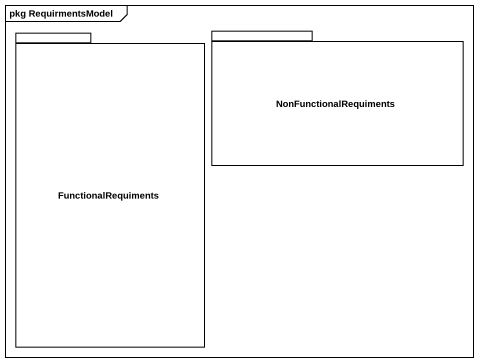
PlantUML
@startuml
mainframe pkg RequirmentsModel
package FunctionalRequiments {
}
package NonFunctionalRequiments {
}
@enduml
